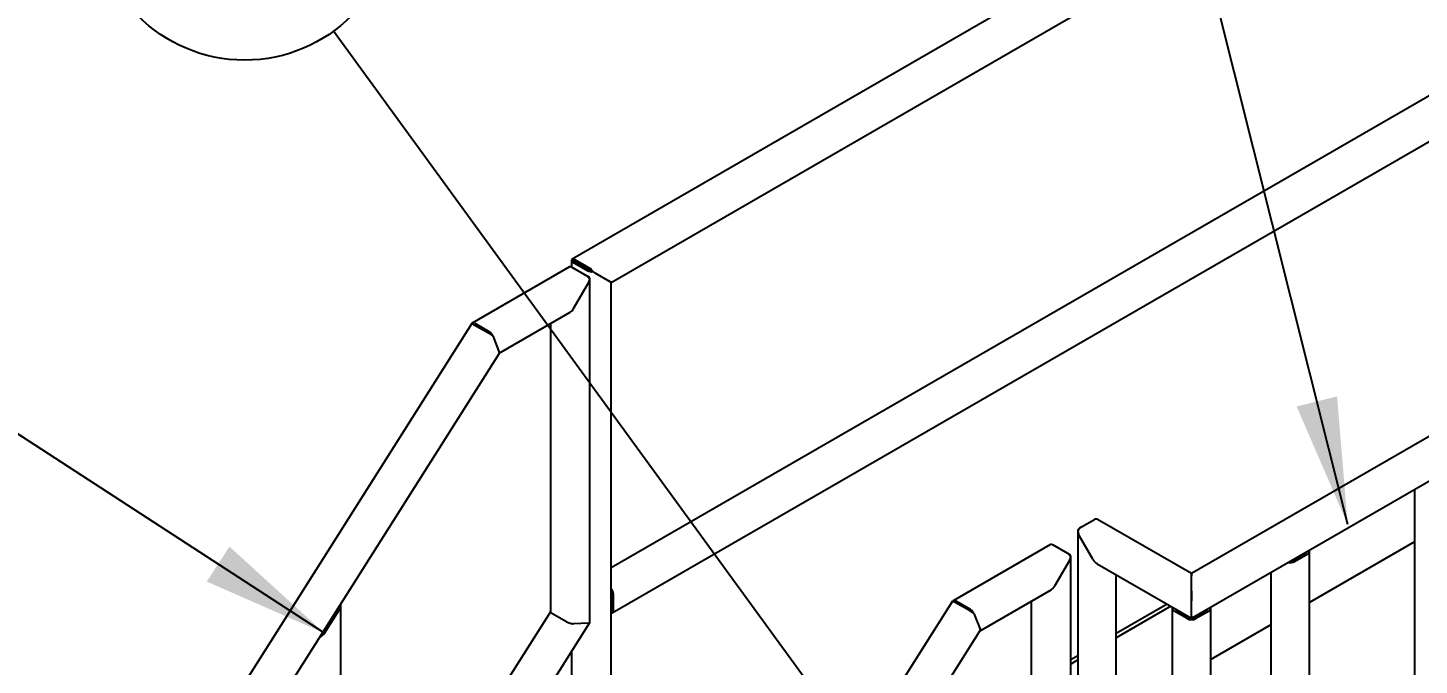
# Model space of a CAD drawing. Header units: millimetres. Extents: x 0 to 55611, y 0 to 32827.
# Drawn here: x 30493 to 31865, y 11641 to 12269 of the extents above; entities that cross this region are included whole.
import ezdxf

# ---------------------------------------------------------------- set-up
doc = ezdxf.new("R2010")
doc.units = ezdxf.units.MM
doc.header["$LTSCALE"] = 10
doc.linetypes.add('SLD-Continua', pattern=[0])
doc.layers.add('FIMSA-ACOTACIONES', color=7, linetype='SLD-Continua')
doc.layers.add('STRUC', color=5, linetype='SLD-Continua')
doc.styles.add('1', font='romans.shx', dxfattribs={"height": 125})
doc.styles.add('SLDTEXTSTYLE18', font='romans.shx', dxfattribs={"width": 0.75})
doc.dimstyles.new('50', dxfattribs={"dimscale": 0, "dimtxt": 125, "dimasz": 125, "dimexe": 125, "dimexo": 125, "dimgap": 50, "dimtad": 1, "dimdec": 0, "dimlfac": 49.861111, "dimzin": 1, "dimtxsty": '1', "dimcen": 2.5, "dimclrd": 1, "dimclre": 1, "dimadec": 0, "dimazin": 0, "dimtfac": 1, "dimtdec": 0, "dimtmove": 0, "dimatfit": 3, "dimfxl": 1, "dimtzin": 1, "dimarcsym": 0})

# ---------------------------------------------------------------- blocks, each defined once
blk = doc.blocks.new('SW_NOTE_0_68')
at = {"layer": 'FIMSA-ACOTACIONES', "color": 0}
blk.add_circle((-87.5, 120.2), 148.7, dxfattribs=at)
at = {"layer": 'FIMSA-ACOTACIONES', "color": 0, "insert": (-89.8, 179.7), "char_height": 111.12, "attachment_point": 2, "style": 'SLDTEXTSTYLE18'}
blk.add_mtext('13', dxfattribs=at)

msp = doc.modelspace()

# ---------------------------------------------------------------- linework, layer by layer
at = {"layer": 'STRUC', "linetype": 'SLD-Continua', "lineweight": 25}
for p, q in [((32085.1, 12650.4), (31030, 12041.3)), ((31068.4, 12018.3), (32085.8, 12605.7)), ((31990.7, 12269.2), (31068.4, 11736.8)), ((31069.4, 11692.3), (31990.7, 12224.1)), ((31027.2, 12033.5), (30931.3, 11978.1)), ((31029.3, 12040.1), (31029.3, 12033.4)), ((31050, 12028.9), (31029.5, 12040.8)), ((31029.6, 12033.2), (31044.3, 12024.8)), ((31030.7, 12038.1), (31045.4, 12029.6)), ((31032.4, 12041), (31047.1, 12032.6)), ((31031.3, 11992.4), (31046, 12017.8)), ((31044.3, 12024.7), (31046, 12023.8)), ((31047.4, 11683.4), (31047.4, 12021.8)), ((31052.3, 12027.6), (31066.9, 12019.1)), ((31068.4, 11385), (31068.4, 12018.3)), ((30958.1, 11948.5), (31027.9, 11988.8)), ((30930.9, 11977.7), (29610.2, 9889.6)), ((30932.7, 11976.8), (30947.4, 11968.4)), ((30933.8, 11977.9), (30948.4, 11969.4)), ((31008.4, 11977.5), (31008.4, 11693.4)), ((30958, 11950.1), (30952.6, 11963.8)), ((29649.1, 9878.7), (30958.2, 11948.6)), ((31878.8, 11868.7), (31640.5, 11731.1)), ((31640.5, 11687.2), (31879.2, 11825)), ((31860.2, 11814), (31860.2, 11531.3)), ((31544.8, 11784.3), (31531.9, 11776.9)), ((31640.5, 11731.1), (31547.8, 11784.6)), ((31528.4, 11773.4), (31528.4, 11425.8)), ((31531.8, 11776.8), (31530.2, 11775.9)), ((31501.4, 11759.7), (31405.5, 11704.4)), ((31518.5, 11751), (31503.8, 11759.5)), ((31543.1, 11745.5), (31530.2, 11767.9)), ((31860.2, 11762.4), (31756.9, 11702.7)), ((31520.2, 11744.1), (31505.5, 11718.7)), ((31520.2, 11750.1), (31518.5, 11751)), ((31521.6, 11409.7), (31521.6, 11748.1)), ((31740, 11744.2), (31752.9, 11751.6)), ((31755.1, 11750.4), (31742.1, 11742.9)), ((31756.9, 11089.7), (31756.9, 11752.9)), ((31547.4, 11740.9), (31640.5, 11687.2)), ((31566.4, 11447.3), (31566.4, 11730)), ((31640.5, 11729.1), (31640.5, 11731.1)), ((31640.5, 11731.1), (31640.5, 11729.1)), ((31640.5, 11714.1), (31640.5, 11729.1)), ((31718.8, 11732.4), (31718.8, 11449.3)), ((31432.2, 11674.7), (31502, 11715)), ((31405, 11704), (30084.3, 9615.8)), ((31068.7, 11695.5), (31068.7, 11712.4)), ((31070.4, 11711.4), (31070.4, 11694.5)), ((31421.5, 11694.6), (31406.9, 11703.1)), ((31422.6, 11695.7), (31407.9, 11704.2)), ((31482.5, 11703.8), (31482.5, 11419.7)), ((31616.6, 11701), (31566.4, 11672.1)), ((31640.5, 11704.2), (31640.5, 11714.1)), ((31640.5, 11714.1), (31640.5, 11704.2)), ((31640.5, 11689.3), (31640.5, 11704.2)), ((30785.7, 11672.4), (30800.4, 11695.6)), ((30801.8, 11075.7), (30801.8, 11700)), ((31008.4, 11693.5), (30801.8, 11367)), ((31024.4, 11683.5), (31009.8, 11691.9)), ((31426.7, 11690.1), (31432.2, 11676.4)), ((31620.2, 11699), (31566.4, 11667.9)), ((31621.5, 11696.7), (31621.5, 11000.8)), ((31636.2, 11686.8), (31623.3, 11694.2)), ((31625.4, 11695.5), (31638.4, 11688)), ((31640.5, 11687.2), (31640.5, 11689.3)), ((31640.5, 11689.3), (31640.5, 11687.2)), ((31642.7, 11688), (31655.6, 11695.5)), ((31657.8, 11694.2), (31644.8, 11686.8)), ((31659.6, 11000.8), (31659.6, 11696.7)), ((30123.2, 9605), (31432.3, 11674.9)), ((30803.2, 11296.9), (31047.3, 11682.8)), ((31046, 11682.4), (31031.3, 11681.7)), ((31047.3, 11682.8), (31047.3, 11682.8)), ((31718.8, 11680.7), (31659.6, 11646.5)), ((31029.3, 11654.3), (31029.3, 11286.3)), ((31528.4, 11650.1), (31521.6, 11646.2)), ((31528.4, 11646), (31521.6, 11642))]:
    msp.add_line(p, q, dxfattribs=at)
at = {"layer": 'STRUC', "linetype": 'SLD-Continua', "lineweight": 25, "flags": 128}
for points in [[(31068.4, 12018.3), (31068.3, 12018.3), (31068.2, 12018.4), (31067.9, 12018.6), (31067.5, 12018.8), (31066.9, 12019.1)], [(31047.4, 11683.4), (31047.4, 11683.2), (31047.3, 11682.8)]]:
    msp.add_lwpolyline(points, dxfattribs=at)
at = {"layer": 'STRUC', "linetype": 'SLD-Continua', "lineweight": 25}
for centre, radius, start, end in [((31028.2, 12031.2), 2.47, 54.5774, 114.1122), ((31031.5, 12040.1), 2.15, 161.4441, 249.1491), ((31031.1, 12039.3), 2.15, 50.8606, 138.5622), ((31043, 12026.3), 7.47, 20.5245, 57.3806), ((31040.3, 12018.5), 7.47, 20.5245, 57.3806), ((31048.8, 12036.3), 7.48, 242.6243, 279.4738), ((31045.2, 12021.8), 2.15, 341.4441, 69.1491), ((30932.4, 11976.2), 2.18, 51.3184, 134.9421), ((30929.1, 11971.8), 6.17, 54.3366, 73.6297), ((30908.2, 11901.2), 77.8, 56.3547, 59.782), ((30944.4, 11963.2), 7.43, 21.7185, 57.4596), ((31546.6, 11781.8), 3.14, 66.4803, 124.8302), ((31536.8, 11769.2), 9.12, 122.3392, 155.5923), ((31531.3, 11773.3), 2.83, 112.4326, 186.9101), ((31502.4, 11757.6), 2.33, 52.6859, 116.0036), ((31514.4, 11744.7), 7.47, 20.5245, 57.3806), ((31519.4, 11748), 2.15, 341.4441, 69.1491), ((31737.8, 11751.3), 9.43, 256.9697, 297.2991), ((31738, 11747.9), 4.21, 275.7453, 298.3335), ((31752.2, 11753.2), 1.68, 295.8295, 338.9643), ((31754.2, 11752.9), 2.63, 290.2805, 28.5491), ((31062.9, 11711.1), 7.54, 2.6972, 43.0301), ((31065.3, 11712.3), 3.37, 1.6631, 24.2473), ((31406.6, 11702.5), 2.18, 51.3184, 134.9421), ((31403.3, 11698.1), 6.17, 54.3366, 73.6297), ((31067.3, 11695.4), 1.35, 321.0497, 4.1648), ((31068.3, 11694.2), 2.1, 271.4647, 9.7137), ((31382.4, 11627.4), 77.8, 56.3547, 59.782), ((31418.6, 11689.4), 7.43, 21.7185, 57.4596), ((31624.2, 11696.7), 2.63, 151.4509, 249.7195), ((31626.2, 11697), 1.68, 201.0357, 244.1705), ((31640.4, 11691.7), 4.21, 241.6665, 264.2547), ((31640.7, 11691.7), 4.21, 275.7453, 298.3335), ((31654.9, 11697), 1.68, 295.8295, 338.9643), ((31656.9, 11696.7), 2.63, 290.2805, 28.5491), ((31640.5, 11695.1), 9.37, 242.6097, 297.3903)]:
    msp.add_arc(centre, radius, start, end, dxfattribs=at)
for centre, major_axis, ratio, start_param, end_param in [((31042.5, 12019.8), (3.45, 5.97), 0.577335, 4.71243, 5.245145), ((31042.5, 12019.8), (3.45, 5.97), 0.577335, 4.71243, 5.245145), ((31048.8, 12029.6), (4.88, -2.82), 0.00007, 0.785439, 1.318154), ((31048.8, 12029.6), (4.88, -2.82), 0.00007, 0.785439, 1.318154), ((31063.5, 12021.1), (4.88, -2.82), 0.00007, 0.000041, 0.785439), ((31027.9, 11994.4), (3.45, 5.97), 0.577335, 3.92695, 4.71243), ((31027.9, 11994.4), (3.45, 5.97), 0.577335, 3.92695, 4.71243), ((30949.1, 11965.8), (-3.47, 3.61), 0.343278, 3.842668, 4.411964), ((30949.1, 11965.8), (-3.47, 3.61), 0.343278, 3.842668, 4.411964), ((30954.6, 11952.1), (-3.47, 3.61), 0.343278, 3.225997, 3.842668), ((30954.6, 11952.1), (-3.47, 3.61), 0.343278, 3.225997, 3.842668), ((31534.5, 11770.4), (-4.31, 7.47), 0.577335, 0.919357, 1.570756), ((31534.5, 11770.4), (-4.31, 7.47), 0.577335, 0.919357, 1.570756), ((31516.7, 11746), (3.45, 5.97), 0.577335, 4.71243, 5.245145), ((31516.7, 11746), (3.45, 5.97), 0.577335, 4.71243, 5.245145), ((31547.4, 11748), (-4.31, 7.47), 0.577335, 1.570756, 2.356235), ((31547.4, 11748), (-4.31, 7.47), 0.577335, 1.570756, 2.356235), ((31502, 11720.7), (3.45, 5.97), 0.577335, 3.92695, 4.71243), ((31502, 11720.7), (3.45, 5.97), 0.577335, 3.92695, 4.71243), ((30797, 11697.5), (3.58, 5.37), 0.616084, 4.75257, 5.78016), ((31013.2, 11692.1), (4.86, -1.41), 0.291909, 3.225956, 4.011354), ((31013.2, 11692.1), (4.86, -1.41), 0.291909, 3.225956, 4.011354), ((31423.3, 11692.1), (-3.47, 3.61), 0.343278, 3.842668, 4.411964), ((31423.3, 11692.1), (-3.47, 3.61), 0.343278, 3.842668, 4.411964), ((31027.9, 11683.7), (4.86, -1.41), 0.291909, 4.011354, 5.582151), ((31027.9, 11683.7), (4.86, -1.41), 0.291909, 4.011354, 5.582151), ((31042.5, 11684.4), (4.86, -1.41), 0.291909, 5.582151, 6.167133), ((31042.5, 11684.4), (4.86, -1.41), 0.291909, 5.582151, 6.167133), ((31428.8, 11678.4), (-3.47, 3.61), 0.343278, 3.225997, 3.842668), ((31428.8, 11678.4), (-3.47, 3.61), 0.343278, 3.225997, 3.842668), ((30782.3, 11674.4), (3.58, 5.37), 0.616084, 3.72498, 4.75257)]:
    msp.add_ellipse(centre, major_axis=major_axis, ratio=ratio, start_param=start_param, end_param=end_param, dxfattribs=at)

# ---------------------------------------------------------------- block references
at = {"layer": 'FIMSA-ACOTACIONES'}
msp.add_blockref('SW_NOTE_0_68', (30794.6, 12265.9), dxfattribs=at)

# ---------------------------------------------------------------- leaders
for points in [[(31794.5, 11779.6), (31510.3, 12913.1)], [(31415.3, 11413.8), (30794.6, 12265.9)], [(30785.7, 11672.4), (30455, 11887.2)]]:
    msp.add_leader(points, dimstyle='50', override={"dimscale": 1, "dimlfac": 1})

doc.saveas('drawing.dxf')
